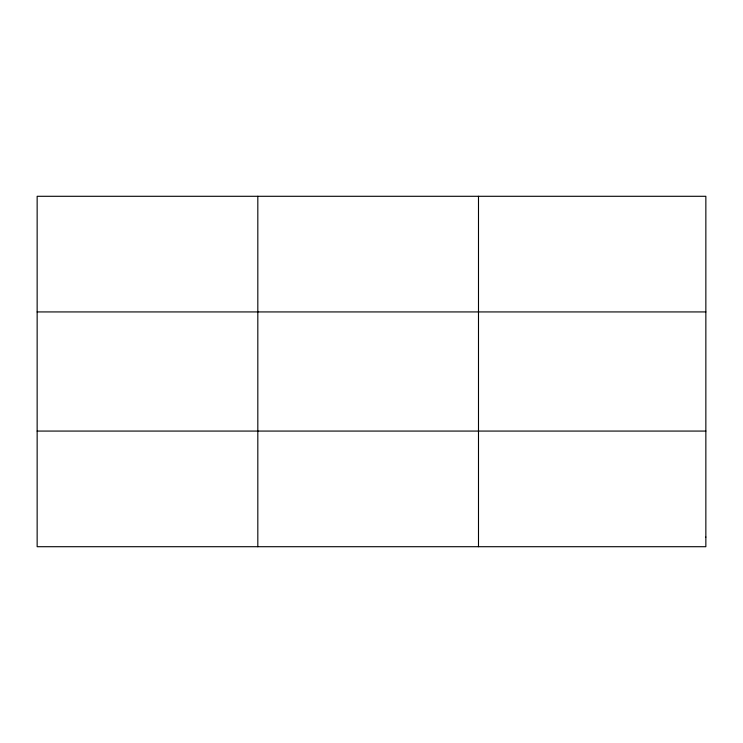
<?xml version="1.0" encoding="UTF-8"?>
<svg xmlns="http://www.w3.org/2000/svg" width="743" height="743" viewBox="0 0 743 743"><rect width="100%" height="100%" fill="white"/><g stroke="black" fill="none" stroke-linecap="round" stroke-linejoin="round"><path stroke-width="1.11" d="M257.821 546.709L257.821 196.291M478.492 546.709L478.492 196.291M37.15 311.93L705.85 311.93M37.15 431.07L705.85 431.07M705.85 537.078L705.85 546.709L37.15 546.709L37.15 196.291L705.85 196.291L705.85 537.078"/></g></svg>
